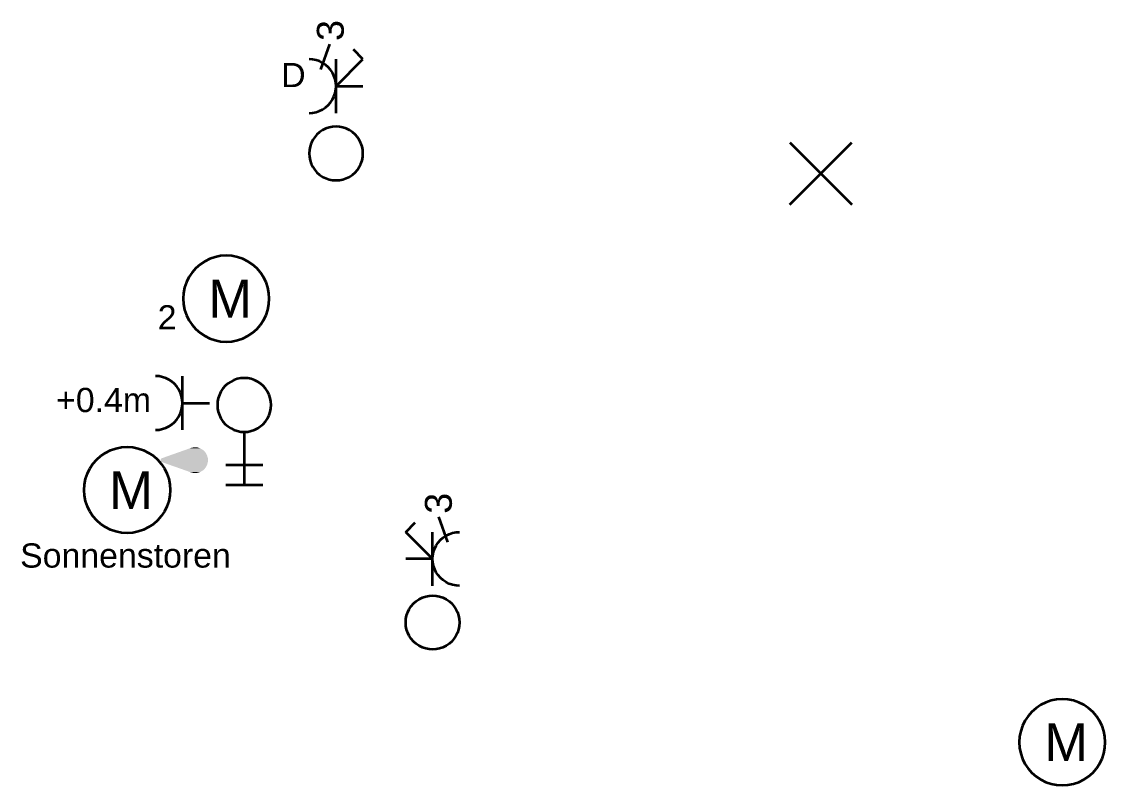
# Model space of a CAD drawing. Extents: x 800 to 1481, y 55 to 490.
# Drawn here: x 1267.98 to 1308.26, y 54.6 to 82.97 of the extents above; entities that cross this region are included whole.
import ezdxf

# ---------------------------------------------------------------- set-up
doc = ezdxf.new("R2010")
doc.units = 0
doc.layers.get('0').update_dxf_attribs({"lineweight": 18})
doc.layers.add('E_Licht', color=7, linetype='Continuous', lineweight=35, true_color=0x0080ff)
doc.layers.add('E_Multimedia', color=7, linetype='Continuous', lineweight=35, true_color=0x00e500)
doc.styles.get("Standard").update_dxf_attribs({"font": 'arial.ttf'})

# ---------------------------------------------------------------- blocks, each defined once
blk = doc.blocks.new('Deckenauslass-A0Q9B2GBAY', base_point=(1296.526, 76.173))
at = {"color": 0, "lineweight": -2}
for p, q in [((1296.526, 76.173), (1298.834, 78.481)), ((1296.526, 78.481), (1298.834, 76.173))]:
    blk.add_line(p, q, dxfattribs=at)
blk = doc.blocks.new('Motor allgemein-A0Q9B2GDAY', base_point=(1305.055, 54.598))
at = {"color": 0, "linetype": 'ByBlock', "lineweight": -2, "ltscale": 0.35}
for p, q in [((1306.043, 57.676), (1305.855, 57.583)), ((1306.241, 57.743), (1306.043, 57.676)), ((1306.447, 57.784), (1306.241, 57.743)), ((1306.655, 57.798), (1306.447, 57.784)), ((1306.864, 57.784), (1306.655, 57.798)), ((1307.07, 57.743), (1306.864, 57.784)), ((1307.268, 57.676), (1307.07, 57.743)), ((1307.455, 57.583), (1307.268, 57.676)), ((1305.524, 57.329), (1305.386, 57.172)), ((1305.681, 57.467), (1305.524, 57.329)), ((1305.855, 57.583), (1305.681, 57.467)), ((1307.629, 57.467), (1307.455, 57.583)), ((1307.787, 57.329), (1307.629, 57.467)), ((1307.925, 57.172), (1307.787, 57.329)), ((1305.177, 56.81), (1305.11, 56.612)), ((1305.27, 56.998), (1305.177, 56.81)), ((1305.386, 57.172), (1305.27, 56.998)), ((1308.041, 56.998), (1307.925, 57.172)), ((1308.134, 56.81), (1308.041, 56.998)), ((1308.201, 56.612), (1308.134, 56.81)), ((1305.069, 56.407), (1305.055, 56.198)), ((1305.11, 56.612), (1305.069, 56.407)), ((1308.242, 56.407), (1308.201, 56.612)), ((1308.255, 56.198), (1308.242, 56.407)), ((1305.055, 56.198), (1305.069, 55.989)), ((1305.069, 55.989), (1305.11, 55.784)), ((1308.201, 55.784), (1308.242, 55.989)), ((1308.242, 55.989), (1308.255, 56.198)), ((1305.11, 55.784), (1305.177, 55.585)), ((1305.177, 55.585), (1305.27, 55.398)), ((1308.041, 55.398), (1308.134, 55.585)), ((1308.134, 55.585), (1308.201, 55.784)), ((1305.27, 55.398), (1305.386, 55.224)), ((1305.386, 55.224), (1305.524, 55.066)), ((1307.787, 55.066), (1307.925, 55.224)), ((1307.925, 55.224), (1308.041, 55.398)), ((1305.524, 55.066), (1305.681, 54.928)), ((1305.681, 54.928), (1305.855, 54.812)), ((1305.855, 54.812), (1306.043, 54.719)), ((1307.268, 54.719), (1307.455, 54.812)), ((1307.455, 54.812), (1307.629, 54.928)), ((1307.629, 54.928), (1307.787, 55.066)), ((1306.043, 54.719), (1306.241, 54.652)), ((1306.241, 54.652), (1306.447, 54.611)), ((1306.447, 54.611), (1306.655, 54.598)), ((1306.655, 54.598), (1306.864, 54.611)), ((1306.864, 54.611), (1307.07, 54.652)), ((1307.07, 54.652), (1307.268, 54.719))]:
    blk.add_line(p, q, dxfattribs=at)
at = {"color": 0, "linetype": 'ByBlock', "lineweight": -2, "ltscale": 0.35, "insert": (1305.985, 56.898), "char_height": 1.4, "attachment_point": 1}
blk.add_mtext('{\\fArial;M}', dxfattribs=at)
blk = doc.blocks.new('Motor allgemein-A0Q9B2GNAY', base_point=(1273.985, 71.079))
at = {"color": 0, "linetype": 'ByBlock', "lineweight": -2, "ltscale": 0.35}
for p, q in [((1274.973, 74.157), (1274.785, 74.064)), ((1275.171, 74.224), (1274.973, 74.157)), ((1275.376, 74.265), (1275.171, 74.224)), ((1275.585, 74.279), (1275.376, 74.265)), ((1275.794, 74.265), (1275.585, 74.279)), ((1275.999, 74.224), (1275.794, 74.265)), ((1276.197, 74.157), (1275.999, 74.224)), ((1276.385, 74.064), (1276.197, 74.157)), ((1274.454, 73.81), (1274.316, 73.653)), ((1274.611, 73.948), (1274.454, 73.81)), ((1274.785, 74.064), (1274.611, 73.948)), ((1276.559, 73.948), (1276.385, 74.064)), ((1276.716, 73.81), (1276.559, 73.948)), ((1276.854, 73.653), (1276.716, 73.81)), ((1274.199, 73.479), (1274.107, 73.291)), ((1274.316, 73.653), (1274.199, 73.479)), ((1276.971, 73.479), (1276.854, 73.653)), ((1277.063, 73.291), (1276.971, 73.479)), ((1274.04, 73.093), (1273.999, 72.888)), ((1274.107, 73.291), (1274.04, 73.093)), ((1277.13, 73.093), (1277.063, 73.291)), ((1277.171, 72.888), (1277.13, 73.093)), ((1273.999, 72.888), (1273.985, 72.679)), ((1273.985, 72.679), (1273.999, 72.47)), ((1277.185, 72.679), (1277.171, 72.888)), ((1277.171, 72.47), (1277.185, 72.679)), ((1273.999, 72.47), (1274.04, 72.265)), ((1274.04, 72.265), (1274.107, 72.067)), ((1277.063, 72.067), (1277.13, 72.265)), ((1277.13, 72.265), (1277.171, 72.47)), ((1274.107, 72.067), (1274.199, 71.879)), ((1274.199, 71.879), (1274.316, 71.705)), ((1274.316, 71.705), (1274.454, 71.547)), ((1276.716, 71.547), (1276.854, 71.705)), ((1276.854, 71.705), (1276.971, 71.879)), ((1276.971, 71.879), (1277.063, 72.067)), ((1274.454, 71.547), (1274.611, 71.409)), ((1274.611, 71.409), (1274.785, 71.293)), ((1274.785, 71.293), (1274.973, 71.201)), ((1276.197, 71.201), (1276.385, 71.293)), ((1276.385, 71.293), (1276.559, 71.409)), ((1276.559, 71.409), (1276.716, 71.547)), ((1274.973, 71.201), (1275.171, 71.133)), ((1275.171, 71.133), (1275.376, 71.093)), ((1275.376, 71.093), (1275.585, 71.079)), ((1275.585, 71.079), (1275.794, 71.093)), ((1275.794, 71.093), (1275.999, 71.133)), ((1275.999, 71.133), (1276.197, 71.201))]:
    blk.add_line(p, q, dxfattribs=at)
at = {"color": 0, "linetype": 'ByBlock', "lineweight": -2, "ltscale": 0.35, "insert": (1274.915, 73.379), "char_height": 1.4, "attachment_point": 1}
blk.add_mtext('{\\fArial;M}', dxfattribs=at)
blk = doc.blocks.new('Bauteilbeschriftung-A0Q9B2GPAY', base_point=(1273.039, 71.536))
at = {"color": 0, "linetype": 'ByBlock', "lineweight": -2, "ltscale": 0.35, "insert": (1273.039, 72.436), "char_height": 0.9, "attachment_point": 1}
blk.add_mtext('{\\fArial;2}', dxfattribs=at)
blk = doc.blocks.new('Steckdose T13_ UP_ 3-fach_ geschaltet-A0Q9B2GTAY', base_point=(1278.665, 79.576))
at = {"color": 0, "linetype": 'ByBlock', "lineweight": -2, "ltscale": 0.35}
for p, q in [((1279.096, 81.193), (1279.435, 82.138)), ((1280.665, 81.576), (1280.311, 81.931)), ((1278.796, 81.567), (1278.665, 81.576)), ((1278.924, 81.542), (1278.796, 81.567)), ((1279.048, 81.5), (1278.924, 81.542)), ((1279.165, 81.442), (1279.048, 81.5)), ((1279.274, 81.369), (1279.165, 81.442)), ((1279.373, 81.283), (1279.274, 81.369)), ((1279.665, 79.576), (1279.665, 81.576)), ((1279.665, 80.576), (1280.665, 81.576)), ((1279.459, 81.185), (1279.373, 81.283)), ((1279.531, 81.076), (1279.459, 81.185)), ((1279.589, 80.959), (1279.531, 81.076)), ((1279.631, 80.835), (1279.589, 80.959)), ((1279.657, 80.707), (1279.631, 80.835)), ((1279.665, 80.576), (1279.657, 80.707)), ((1279.657, 80.446), (1279.665, 80.576)), ((1279.665, 80.576), (1280.665, 80.576)), ((1279.531, 80.076), (1279.589, 80.193)), ((1279.589, 80.193), (1279.631, 80.317)), ((1279.631, 80.317), (1279.657, 80.446)), ((1279.165, 79.71), (1279.274, 79.783)), ((1279.274, 79.783), (1279.373, 79.869)), ((1279.373, 79.869), (1279.459, 79.967)), ((1279.459, 79.967), (1279.531, 80.076)), ((1278.665, 79.576), (1278.796, 79.585)), ((1278.796, 79.585), (1278.924, 79.61)), ((1278.924, 79.61), (1279.048, 79.652)), ((1279.048, 79.652), (1279.165, 79.71))]:
    blk.add_line(p, q, dxfattribs=at)
at = {"color": 0, "linetype": 'ByBlock', "lineweight": -2, "ltscale": 0.35, "insert": (1278.953, 82.255), "char_height": 1, "attachment_point": 1, "rotation": 90}
blk.add_mtext('{\\fArial;3}', dxfattribs=at)
blk = doc.blocks.new('Bauteilbeschriftung-A0Q9B2GVAY', base_point=(1277.629, 80.538))
at = {"color": 0, "linetype": 'ByBlock', "lineweight": -2, "ltscale": 0.35, "insert": (1277.629, 81.438), "char_height": 0.9, "attachment_point": 1}
blk.add_mtext('{\\fArial;D}', dxfattribs=at)
blk = doc.blocks.new('Steckdose T13_ UP_ 3-fach_ geschaltet-A0Q9B2GXAY', base_point=(1282.255, 62.009))
at = {"color": 0, "linetype": 'ByBlock', "lineweight": -2, "ltscale": 0.35}
for p, q in [((1283.825, 63.627), (1283.486, 64.571)), ((1282.255, 64.009), (1282.61, 64.364)), ((1283.255, 63.009), (1282.255, 64.009)), ((1283.255, 62.009), (1283.255, 64.009)), ((1283.462, 63.618), (1283.548, 63.716)), ((1283.548, 63.716), (1283.647, 63.803)), ((1283.647, 63.803), (1283.755, 63.875)), ((1283.755, 63.875), (1283.873, 63.933)), ((1283.873, 63.933), (1283.997, 63.975)), ((1283.997, 63.975), (1284.125, 64.001)), ((1284.125, 64.001), (1284.255, 64.009)), ((1283.264, 63.14), (1283.29, 63.268)), ((1283.29, 63.268), (1283.332, 63.392)), ((1283.332, 63.392), (1283.389, 63.509)), ((1283.389, 63.509), (1283.462, 63.618)), ((1283.255, 63.009), (1282.255, 63.009)), ((1283.255, 63.009), (1283.264, 63.14)), ((1283.264, 62.879), (1283.255, 63.009)), ((1283.29, 62.75), (1283.264, 62.879)), ((1283.332, 62.627), (1283.29, 62.75)), ((1283.389, 62.509), (1283.332, 62.627)), ((1283.462, 62.401), (1283.389, 62.509)), ((1283.548, 62.302), (1283.462, 62.401)), ((1283.647, 62.216), (1283.548, 62.302)), ((1283.755, 62.143), (1283.647, 62.216)), ((1283.873, 62.085), (1283.755, 62.143)), ((1283.997, 62.043), (1283.873, 62.085)), ((1284.125, 62.018), (1283.997, 62.043)), ((1284.255, 62.009), (1284.125, 62.018))]:
    blk.add_line(p, q, dxfattribs=at)
at = {"color": 0, "linetype": 'ByBlock', "lineweight": -2, "ltscale": 0.35, "insert": (1282.968, 64.688), "char_height": 1, "attachment_point": 1, "rotation": 90}
blk.add_mtext('{\\fArial;3}', dxfattribs=at)
blk = doc.blocks.new('Motor allgemein-A0Q9B3PHAY', base_point=(1270.302, 63.969))
at = {"color": 0, "linetype": 'ByBlock', "lineweight": -2, "ltscale": 0.35}
for p, q in [((1270.928, 66.839), (1271.102, 66.955)), ((1271.102, 66.955), (1271.29, 67.047)), ((1271.29, 67.047), (1271.488, 67.115)), ((1271.488, 67.115), (1271.693, 67.156)), ((1271.693, 67.156), (1271.902, 67.169)), ((1271.902, 67.169), (1272.111, 67.156)), ((1272.111, 67.156), (1272.316, 67.115)), ((1272.316, 67.115), (1272.514, 67.047)), ((1272.514, 67.047), (1272.702, 66.955)), ((1272.702, 66.955), (1272.876, 66.839)), ((1270.516, 66.369), (1270.632, 66.543)), ((1270.632, 66.543), (1270.77, 66.701)), ((1270.77, 66.701), (1270.928, 66.839)), ((1272.876, 66.839), (1273.033, 66.701)), ((1273.033, 66.701), (1273.171, 66.543)), ((1273.171, 66.543), (1273.287, 66.369)), ((1270.356, 65.983), (1270.424, 66.182)), ((1270.424, 66.182), (1270.516, 66.369)), ((1273.287, 66.369), (1273.38, 66.182)), ((1273.38, 66.182), (1273.447, 65.983)), ((1270.302, 65.569), (1270.316, 65.778)), ((1270.316, 65.778), (1270.356, 65.983)), ((1273.447, 65.983), (1273.488, 65.778)), ((1273.488, 65.778), (1273.502, 65.569)), ((1270.316, 65.36), (1270.302, 65.569)), ((1270.356, 65.155), (1270.316, 65.36)), ((1273.488, 65.36), (1273.447, 65.155)), ((1273.502, 65.569), (1273.488, 65.36)), ((1270.424, 64.957), (1270.356, 65.155)), ((1270.516, 64.769), (1270.424, 64.957)), ((1273.38, 64.957), (1273.287, 64.769)), ((1273.447, 65.155), (1273.38, 64.957)), ((1270.632, 64.595), (1270.516, 64.769)), ((1270.77, 64.438), (1270.632, 64.595)), ((1270.928, 64.3), (1270.77, 64.438)), ((1273.033, 64.438), (1272.876, 64.3)), ((1273.171, 64.595), (1273.033, 64.438)), ((1273.287, 64.769), (1273.171, 64.595)), ((1271.102, 64.184), (1270.928, 64.3)), ((1271.29, 64.091), (1271.102, 64.184)), ((1271.488, 64.024), (1271.29, 64.091)), ((1272.514, 64.091), (1272.316, 64.024)), ((1272.702, 64.184), (1272.514, 64.091)), ((1272.876, 64.3), (1272.702, 64.184)), ((1271.693, 63.983), (1271.488, 64.024)), ((1271.902, 63.969), (1271.693, 63.983)), ((1272.111, 63.983), (1271.902, 63.969)), ((1272.316, 64.024), (1272.111, 63.983))]:
    blk.add_line(p, q, dxfattribs=at)
at = {"color": 0, "linetype": 'ByBlock', "lineweight": -2, "ltscale": 0.35, "insert": (1271.232, 66.269), "char_height": 1.4, "attachment_point": 1}
blk.add_mtext('{\\fArial;M}', dxfattribs=at)
blk = doc.blocks.new('Bauteilbeschriftung-A0Q9B3PJAY', base_point=(1267.926, 62.687))
at = {"color": 0, "linetype": 'ByBlock', "lineweight": -2, "ltscale": 0.35, "insert": (1267.926, 63.587), "char_height": 0.9, "attachment_point": 1}
blk.add_mtext('{\\fArial;Sonnenstoren}', dxfattribs=at)
blk = doc.blocks.new('Steckdose T13_ UP_ IP Schutz-A0Q9B3RJAY', base_point=(1272.959, 66.201))
at = {"color": 0, "lineweight": -2}
for p, q in [((1273.089, 69.794), (1272.959, 69.802)), ((1273.217, 69.768), (1273.089, 69.794)), ((1273.341, 69.726), (1273.217, 69.768)), ((1273.459, 69.669), (1273.341, 69.726)), ((1273.959, 67.802), (1273.959, 69.802)), ((1273.567, 69.596), (1273.459, 69.669)), ((1273.666, 69.51), (1273.567, 69.596)), ((1273.752, 69.411), (1273.666, 69.51)), ((1273.825, 69.302), (1273.752, 69.411)), ((1273.882, 69.185), (1273.825, 69.302)), ((1273.925, 69.061), (1273.882, 69.185)), ((1273.95, 68.933), (1273.925, 69.061)), ((1273.959, 68.802), (1273.95, 68.933)), ((1273.882, 68.42), (1273.925, 68.544)), ((1273.925, 68.544), (1273.95, 68.672)), ((1273.95, 68.672), (1273.959, 68.802)), ((1273.959, 68.802), (1274.959, 68.802)), ((1273.567, 68.009), (1273.666, 68.095)), ((1273.666, 68.095), (1273.752, 68.194)), ((1273.752, 68.194), (1273.825, 68.302)), ((1273.825, 68.302), (1273.882, 68.42)), ((1272.959, 67.802), (1273.089, 67.811)), ((1273.089, 67.811), (1273.217, 67.837)), ((1273.217, 67.837), (1273.341, 67.879)), ((1273.341, 67.879), (1273.459, 67.936)), ((1273.459, 67.936), (1273.567, 68.009))]:
    blk.add_line(p, q, dxfattribs=at)
for points in [[(1274.901, 66.754), (1273.202, 66.754), (1274.874, 66.858)], [(1273.202, 66.754), (1274.874, 66.858), (1273.495, 66.858)], [(1274.874, 66.858), (1273.495, 66.858), (1274.814, 66.964)], [(1273.495, 66.858), (1274.814, 66.964), (1273.796, 66.964)], [(1274.814, 66.964), (1273.796, 66.964), (1274.73, 67.052)], [(1273.796, 66.964), (1274.73, 67.052), (1274.045, 67.052)], [(1274.73, 67.052), (1274.045, 67.052), (1274.626, 67.116)], [(1274.045, 67.052), (1274.626, 67.116), (1274.225, 67.116)], [(1274.626, 67.116), (1274.225, 67.116), (1274.576, 67.132)], [(1274.225, 67.116), (1274.576, 67.132), (1274.268, 67.132)], [(1274.576, 67.132), (1274.268, 67.132), (1274.509, 67.152)], [(1274.268, 67.132), (1274.509, 67.152), (1274.364, 67.152)], [(1274.509, 67.152), (1274.364, 67.152), (1274.387, 67.157)], [(1274.904, 66.69), (1273.149, 66.69), (1274.904, 66.711)], [(1273.149, 66.69), (1274.904, 66.711), (1273.155, 66.711)], [(1274.904, 66.668), (1273.149, 66.668), (1274.904, 66.69)], [(1273.149, 66.668), (1274.904, 66.69), (1273.149, 66.69)], [(1273.155, 66.647), (1274.904, 66.668), (1273.149, 66.668)], [(1274.904, 66.711), (1273.155, 66.711), (1274.904, 66.73)], [(1273.155, 66.711), (1274.904, 66.73), (1273.166, 66.73)], [(1274.904, 66.647), (1273.155, 66.647), (1274.904, 66.668)], [(1273.166, 66.628), (1274.904, 66.647), (1273.155, 66.647)], [(1274.904, 66.73), (1273.166, 66.73), (1274.904, 66.74)], [(1273.166, 66.73), (1274.904, 66.74), (1273.177, 66.74)], [(1274.904, 66.628), (1273.166, 66.628), (1274.904, 66.647)], [(1273.177, 66.618), (1274.904, 66.628), (1273.166, 66.628)], [(1274.904, 66.74), (1273.177, 66.74), (1274.903, 66.744)], [(1273.177, 66.74), (1274.903, 66.744), (1273.182, 66.744)], [(1274.904, 66.618), (1273.177, 66.618), (1274.904, 66.628)], [(1273.182, 66.614), (1274.904, 66.618), (1273.177, 66.618)], [(1274.903, 66.744), (1273.182, 66.744), (1274.901, 66.754)], [(1273.182, 66.744), (1274.901, 66.754), (1273.202, 66.754)], [(1274.903, 66.614), (1273.182, 66.614), (1274.904, 66.618)], [(1273.202, 66.604), (1274.903, 66.614), (1273.182, 66.614)], [(1274.901, 66.604), (1273.202, 66.604), (1274.903, 66.614)], [(1273.495, 66.5), (1274.901, 66.604), (1273.202, 66.604)], [(1274.874, 66.5), (1273.495, 66.5), (1274.901, 66.604)], [(1273.796, 66.394), (1274.874, 66.5), (1273.495, 66.5)], [(1274.814, 66.394), (1273.796, 66.394), (1274.874, 66.5)], [(1274.045, 66.306), (1274.814, 66.394), (1273.796, 66.394)], [(1274.73, 66.306), (1274.045, 66.306), (1274.814, 66.394)], [(1274.225, 66.242), (1274.73, 66.306), (1274.045, 66.306)], [(1274.626, 66.242), (1274.225, 66.242), (1274.73, 66.306)], [(1274.268, 66.226), (1274.626, 66.242), (1274.225, 66.242)], [(1274.576, 66.226), (1274.268, 66.226), (1274.626, 66.242)], [(1274.364, 66.206), (1274.576, 66.226), (1274.268, 66.226)], [(1274.509, 66.206), (1274.364, 66.206), (1274.576, 66.226)], [(1274.387, 66.201), (1274.509, 66.206), (1274.364, 66.206)]]:
    blk.add_solid(points, dxfattribs=at)
blk = doc.blocks.new('Bauteilbeschriftung-A0Q9B3RLAY', base_point=(1269.261, 68.465))
at = {"color": 0, "linetype": 'ByBlock', "lineweight": -2, "ltscale": 0.35, "insert": (1269.261, 69.365), "char_height": 0.9, "attachment_point": 1}
blk.add_mtext('{\\fArial;+0.4m}', dxfattribs=at)
blk = doc.blocks.new('Einlasskasten UP-A0Q9B3WLAY', base_point=(1282.255, 59.648))
at = {"color": 0, "lineweight": -2}
for p, q in [((1282.997, 61.614), (1283.125, 61.639)), ((1283.125, 61.639), (1283.255, 61.648)), ((1283.255, 61.648), (1283.386, 61.639)), ((1283.386, 61.639), (1283.514, 61.614)), ((1282.389, 61.148), (1282.462, 61.256)), ((1282.462, 61.256), (1282.548, 61.355)), ((1282.548, 61.355), (1282.647, 61.441)), ((1282.647, 61.441), (1282.755, 61.514)), ((1282.755, 61.514), (1282.873, 61.572)), ((1282.873, 61.572), (1282.997, 61.614)), ((1283.514, 61.614), (1283.638, 61.572)), ((1283.638, 61.572), (1283.755, 61.514)), ((1283.755, 61.514), (1283.864, 61.441)), ((1283.864, 61.441), (1283.963, 61.355)), ((1283.963, 61.355), (1284.049, 61.256)), ((1284.049, 61.256), (1284.121, 61.148)), ((1282.264, 60.778), (1282.29, 60.906)), ((1282.29, 60.906), (1282.332, 61.03)), ((1282.332, 61.03), (1282.389, 61.148)), ((1284.121, 61.148), (1284.179, 61.03)), ((1284.179, 61.03), (1284.221, 60.906)), ((1284.221, 60.906), (1284.247, 60.778)), ((1282.255, 60.648), (1282.264, 60.778)), ((1282.264, 60.517), (1282.255, 60.648)), ((1282.29, 60.389), (1282.264, 60.517)), ((1284.247, 60.517), (1284.221, 60.389)), ((1284.247, 60.778), (1284.255, 60.648)), ((1284.255, 60.648), (1284.247, 60.517)), ((1282.332, 60.265), (1282.29, 60.389)), ((1282.389, 60.148), (1282.332, 60.265)), ((1282.462, 60.039), (1282.389, 60.148)), ((1282.548, 59.941), (1282.462, 60.039)), ((1284.049, 60.039), (1283.963, 59.941)), ((1284.121, 60.148), (1284.049, 60.039)), ((1284.179, 60.265), (1284.121, 60.148)), ((1284.221, 60.389), (1284.179, 60.265)), ((1282.647, 59.854), (1282.548, 59.941)), ((1282.755, 59.782), (1282.647, 59.854)), ((1282.873, 59.724), (1282.755, 59.782)), ((1282.997, 59.682), (1282.873, 59.724)), ((1283.125, 59.656), (1282.997, 59.682)), ((1283.255, 59.648), (1283.125, 59.656)), ((1283.386, 59.656), (1283.255, 59.648)), ((1283.514, 59.682), (1283.386, 59.656)), ((1283.638, 59.724), (1283.514, 59.682)), ((1283.755, 59.782), (1283.638, 59.724)), ((1283.864, 59.854), (1283.755, 59.782)), ((1283.963, 59.941), (1283.864, 59.854))]:
    blk.add_line(p, q, dxfattribs=at)
blk = doc.blocks.new('Einlasskasten UP-A0Q9B3WNAY', base_point=(1278.665, 77.076))
at = {"color": 0, "lineweight": -2}
for p, q in [((1279.165, 78.942), (1279.057, 78.869)), ((1279.283, 79), (1279.165, 78.942)), ((1279.407, 79.042), (1279.283, 79)), ((1279.535, 79.067), (1279.407, 79.042)), ((1279.665, 79.076), (1279.535, 79.067)), ((1279.796, 79.067), (1279.665, 79.076)), ((1279.924, 79.042), (1279.796, 79.067)), ((1280.048, 79), (1279.924, 79.042)), ((1280.165, 78.942), (1280.048, 79)), ((1280.274, 78.869), (1280.165, 78.942)), ((1278.799, 78.576), (1278.742, 78.459)), ((1278.872, 78.685), (1278.799, 78.576)), ((1278.958, 78.783), (1278.872, 78.685)), ((1279.057, 78.869), (1278.958, 78.783)), ((1280.373, 78.783), (1280.274, 78.869)), ((1280.459, 78.685), (1280.373, 78.783)), ((1280.531, 78.576), (1280.459, 78.685)), ((1280.589, 78.459), (1280.531, 78.576)), ((1278.674, 78.207), (1278.665, 78.076)), ((1278.7, 78.335), (1278.674, 78.207)), ((1278.742, 78.459), (1278.7, 78.335)), ((1280.631, 78.335), (1280.589, 78.459)), ((1280.657, 78.207), (1280.631, 78.335)), ((1280.665, 78.076), (1280.657, 78.207)), ((1278.665, 78.076), (1278.674, 77.946)), ((1278.674, 77.946), (1278.7, 77.817)), ((1278.7, 77.817), (1278.742, 77.693)), ((1280.589, 77.693), (1280.631, 77.817)), ((1280.631, 77.817), (1280.657, 77.946)), ((1280.657, 77.946), (1280.665, 78.076)), ((1278.742, 77.693), (1278.799, 77.576)), ((1278.799, 77.576), (1278.872, 77.467)), ((1278.872, 77.467), (1278.958, 77.369)), ((1278.958, 77.369), (1279.057, 77.283)), ((1280.274, 77.283), (1280.373, 77.369)), ((1280.373, 77.369), (1280.459, 77.467)), ((1280.459, 77.467), (1280.531, 77.576)), ((1280.531, 77.576), (1280.589, 77.693)), ((1279.057, 77.283), (1279.165, 77.21)), ((1279.165, 77.21), (1279.283, 77.152)), ((1279.283, 77.152), (1279.407, 77.11)), ((1279.407, 77.11), (1279.535, 77.085)), ((1279.535, 77.085), (1279.665, 77.076)), ((1279.665, 77.076), (1279.796, 77.085)), ((1279.796, 77.085), (1279.924, 77.11)), ((1279.924, 77.11), (1280.048, 77.152)), ((1280.048, 77.152), (1280.165, 77.21)), ((1280.165, 77.21), (1280.274, 77.283))]:
    blk.add_line(p, q, dxfattribs=at)
blk = doc.blocks.new('Storentaster_ UP-A0Q9B427AY', base_point=(1275.255, 65.753))
at = {"color": 0, "lineweight": -2}
for p, q in [((1275.997, 69.695), (1275.873, 69.653)), ((1276.125, 69.72), (1275.997, 69.695)), ((1276.255, 69.729), (1276.125, 69.72)), ((1276.386, 69.72), (1276.255, 69.729)), ((1276.514, 69.695), (1276.386, 69.72)), ((1276.638, 69.653), (1276.514, 69.695)), ((1275.462, 69.338), (1275.389, 69.229)), ((1275.548, 69.436), (1275.462, 69.338)), ((1275.647, 69.522), (1275.548, 69.436)), ((1275.755, 69.595), (1275.647, 69.522)), ((1275.873, 69.653), (1275.755, 69.595)), ((1276.755, 69.595), (1276.638, 69.653)), ((1276.864, 69.522), (1276.755, 69.595)), ((1276.963, 69.436), (1276.864, 69.522)), ((1277.049, 69.338), (1276.963, 69.436)), ((1277.121, 69.229), (1277.049, 69.338)), ((1275.29, 68.988), (1275.264, 68.859)), ((1275.332, 69.112), (1275.29, 68.988)), ((1275.389, 69.229), (1275.332, 69.112)), ((1277.179, 69.112), (1277.121, 69.229)), ((1277.221, 68.988), (1277.179, 69.112)), ((1277.247, 68.859), (1277.221, 68.988)), ((1275.264, 68.859), (1275.255, 68.729)), ((1275.255, 68.729), (1275.264, 68.598)), ((1275.264, 68.598), (1275.29, 68.47)), ((1275.29, 68.47), (1275.332, 68.346)), ((1277.179, 68.346), (1277.221, 68.47)), ((1277.221, 68.47), (1277.247, 68.598)), ((1277.255, 68.729), (1277.247, 68.859)), ((1277.247, 68.598), (1277.255, 68.729)), ((1275.332, 68.346), (1275.389, 68.229)), ((1275.389, 68.229), (1275.462, 68.12)), ((1275.462, 68.12), (1275.548, 68.022)), ((1276.963, 68.022), (1277.049, 68.12)), ((1277.049, 68.12), (1277.121, 68.229)), ((1277.121, 68.229), (1277.179, 68.346)), ((1275.548, 68.022), (1275.647, 67.936)), ((1275.647, 67.936), (1275.755, 67.863)), ((1275.755, 67.863), (1275.873, 67.805)), ((1275.873, 67.805), (1275.997, 67.763)), ((1275.997, 67.763), (1276.125, 67.737)), ((1276.125, 67.737), (1276.255, 67.729)), ((1276.255, 67.729), (1276.386, 67.737)), ((1276.255, 67.729), (1276.255, 65.753)), ((1276.386, 67.737), (1276.514, 67.763)), ((1276.514, 67.763), (1276.638, 67.805)), ((1276.638, 67.805), (1276.755, 67.863)), ((1276.755, 67.863), (1276.864, 67.936)), ((1276.864, 67.936), (1276.963, 68.022)), ((1276.945, 66.494), (1275.565, 66.494)), ((1276.945, 65.753), (1275.565, 65.753))]:
    blk.add_line(p, q, dxfattribs=at)

msp = doc.modelspace()

# ---------------------------------------------------------------- block references
at = {"layer": 'E_Licht', "ltscale": 0.35}
for name, p in [('Steckdose T13_ UP_ 3-fach_ geschaltet-A0Q9B2GTAY', (1278.665, 79.576)), ('Bauteilbeschriftung-A0Q9B2GVAY', (1277.629, 80.538)), ('Motor allgemein-A0Q9B2GNAY', (1273.985, 71.079)), ('Bauteilbeschriftung-A0Q9B2GPAY', (1273.039, 71.536)), ('Bauteilbeschriftung-A0Q9B3RLAY', (1269.261, 68.465)), ('Motor allgemein-A0Q9B3PHAY', (1270.302, 63.969)), ('Steckdose T13_ UP_ 3-fach_ geschaltet-A0Q9B2GXAY', (1282.255, 62.009)), ('Bauteilbeschriftung-A0Q9B3PJAY', (1267.926, 62.687)), ('Motor allgemein-A0Q9B2GDAY', (1305.055, 54.598))]:
    msp.add_blockref(name, p, dxfattribs=at)
at = {"layer": 'E_Licht', "linetype": 'Continuous', "ltscale": 0.35}
for name, p in [('Deckenauslass-A0Q9B2GBAY', (1296.526, 76.173)), ('Steckdose T13_ UP_ IP Schutz-A0Q9B3RJAY', (1272.959, 66.201)), ('Storentaster_ UP-A0Q9B427AY', (1275.255, 65.753))]:
    msp.add_blockref(name, p, dxfattribs=at)
at = {"layer": 'E_Multimedia', "linetype": 'Continuous', "ltscale": 0.35}
for name, p in [('Einlasskasten UP-A0Q9B3WNAY', (1278.665, 77.076)), ('Einlasskasten UP-A0Q9B3WLAY', (1282.255, 59.648))]:
    msp.add_blockref(name, p, dxfattribs=at)

doc.saveas('drawing.dxf')
